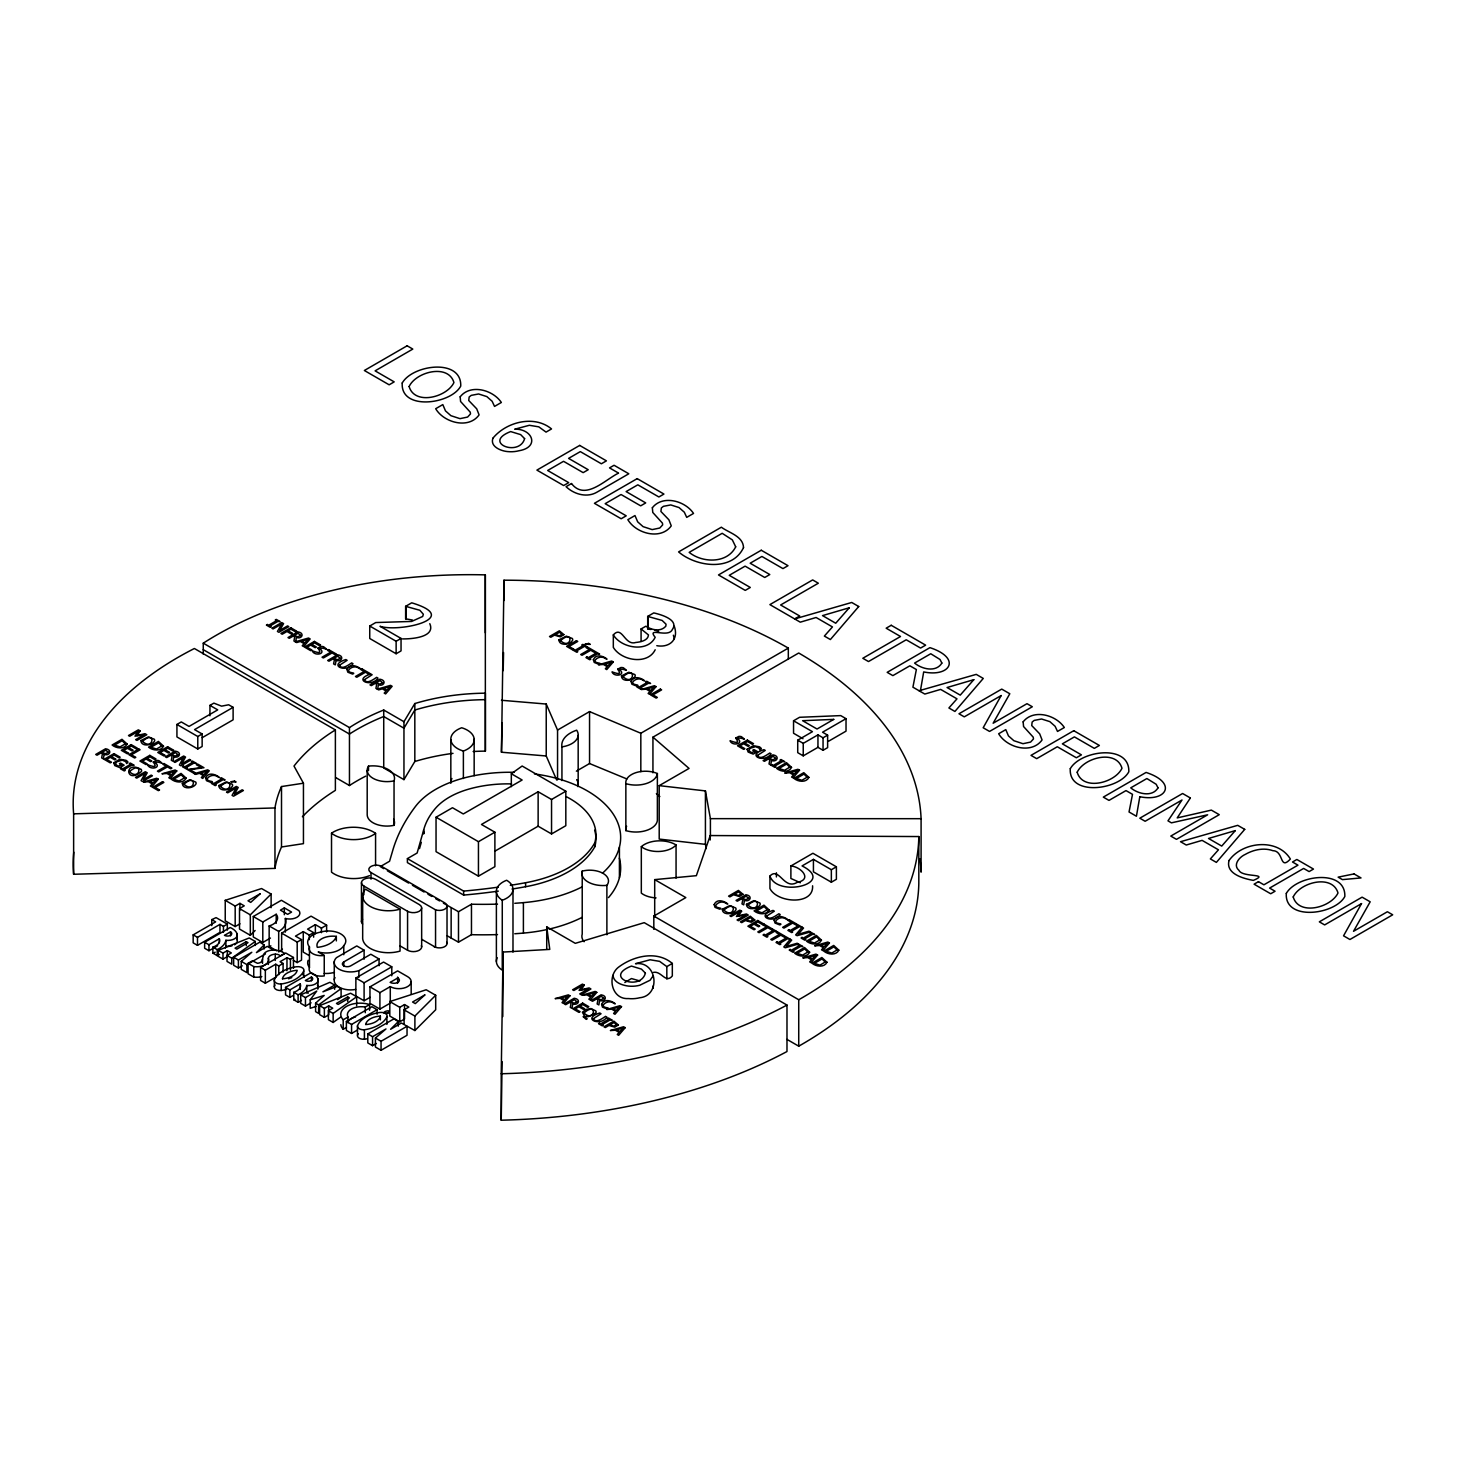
<?xml version="1.0" encoding="UTF-8"?>
<svg xmlns="http://www.w3.org/2000/svg" width="1466" height="1466" viewBox="0 0 1466 1466"><rect width="100%" height="100%" fill="white"/><g stroke="black" fill="none" stroke-linecap="round" stroke-linejoin="round"><path stroke-width="1.5" d="M501.225 1073.753L503.058 952.057L549.768 949.4L546.726 926.842L575.295 943.334L644.234 922.664L786.985 1005.071L786.985 1051.525A448.834 259.134 0 0 1 501.225 1120.207L501.225 1073.753A448.834 259.134 0 0 0 786.985 1005.071M501.225 1120.207L502.105 1061.604M502.783 1016.543L503.058 952.057M556.677 780.022L546.232 755.98L501.464 752.223L503.992 580.206A402.215 232.214 0 0 1 788.323 648.1L788.323 659.388M501.464 752.223L502.087 722.775M503.186 670.658L503.553 652.535M655.174 649.786C647.679 665.197 621.474 660.854 613.319 647.386L613.319 634.906C622.28 624.919 624.534 646.139 635.841 642.456C640.33 642.053 648.174 640.587 648.448 634.943L641.082 628.951L641.082 641.43M295.637 641.961L296.407 637.453C301.868 639.616 305.148 632.891 297.855 631.864L287.996 637.563L289.297 638.315L293.218 636.042L294.721 636.904L293.933 640.99L296.663 642.566L300.328 641.485L304.103 643.666L302.234 645.773L303.627 646.579L310.169 638.956L308.538 638.022L295.344 641.796M377.623 689.313L378.411 684.787C383.854 686.949 387.134 680.224 379.841 679.198L369.982 684.897L371.283 685.648L375.223 683.376L376.707 684.255L375.919 688.324L378.668 689.9L382.314 688.837L386.089 690.999L384.22 693.125L385.613 693.913L392.155 686.29L390.542 685.355L377.33 689.148M920.3 691.457L923.69 671.923C950.335 677.494 961.788 658.087 929.939 647.642L887.168 672.344L892.867 675.624L909.873 665.802L916.36 669.541L912.915 687.188L924.808 694.059L940.641 689.405L956.986 698.842L948.905 707.968L954.916 711.45L983.265 678.428L976.246 674.378L919.054 690.743M389.241 1011.925L386.969 1013.482L383.634 1012.749A6.011 3.463 0 0 0 379.547 1012.53A30.676 17.702 0 0 0 357.484 1025.779L357.484 1035.253A6.121 3.537 0 0 0 364.411 1039.247A31.684 18.288 0 0 0 367.068 1038.771M672.326 963.437L666.828 966.589L659.59 961.348L650.116 959.772L635.529 963.712C657.336 960.725 661.148 995.707 639.744 997.741A19.241 11.105 0 0 1 628.383 998.566C611.212 999.72 606.521 975.366 619.165 966.717C634.045 955.777 657.061 950.408 672.326 963.437L672.326 975.916C665.692 984.071 661.423 970.675 653.47 972.379M511.542 783.907A88.107 50.87 0 0 0 468.735 789.129A73.538 42.459 0 0 0 435.439 808.371A126.937 73.282 0 0 0 423.692 829.921L417.132 853.01L407.401 858.618L407.401 862.613L463.641 895.085A414.145 239.105 0 0 0 498.33 891.126M419.514 848.612L421.31 842.309M786.985 1039.394L798.732 1046.174A400.676 231.335 0 0 0 918.815 883.008L918.815 836.555L710.222 835.547L696.35 875.678L654.697 879.618L654.697 917.221M647.697 628.896L647.697 616.416L653.763 612.916C660.635 614.456 679.473 619.733 672.289 629.629C668.184 638.425 646.341 626.385 655.174 637.307C647.679 652.7 621.474 648.375 613.319 634.906M674.287 626.257C679.07 639.799 669.321 647.954 656.805 645.7M653.231 975.733L650.079 980.223L639.744 985.262A19.241 11.105 0 0 1 628.383 986.087C622.28 985.262 613.613 982.587 613.008 975.348M203.261 654.129L203.261 643.171L349.458 727.576A193.036 111.453 0 0 1 383.726 710.02L383.726 767.964L403.956 779.637L403.956 721.712L414.823 703.552A156.825 90.544 0 0 1 485.374 693.18L485.374 751.123A156.825 90.544 0 0 0 473.151 751.508M403.956 779.637L414.823 761.495L414.823 703.552M316.198 1006.427L310.206 1008.296L310.206 999.812L316.766 991.053L305.459 997.576L300.695 994.828L300.695 1003.33L305.459 1006.079L311.104 1002.817M225.233 900.344L235.183 906.098L239.929 903.349L244.254 905.841L239.508 908.59L239.508 929.059L250.32 935.308L250.32 914.839L271.118 894.04L261.589 888.543L225.233 900.344L225.233 920.831L235.183 926.567L239.929 923.818M250.32 935.308L255.121 930.507M376.396 1043.462L372.566 1045.679L367.801 1042.931L367.801 1033.933L394.061 1018.797L398.276 1021.637L390.597 1029.279L401.409 1023.03L414.896 1030.543L414.896 1016.066L435.695 995.267L426.185 989.77L389.809 1001.571L389.809 1016.066L399.76 1021.802L404.524 1019.053L404.524 1004.577L408.849 1007.069L404.085 1009.817L404.085 1024.294M414.896 1030.543L435.695 1009.744L435.695 995.267M242.238 965.801L238.408 968L233.644 965.269L233.644 957.261L259.885 942.125L264.118 944.965L256.44 952.607L267.252 946.376L272.878 949.62M334.651 989.293L334.651 985.06L322.923 991.822L337.217 986.361L341.102 988.615L318.617 1004.906L318.617 1013.391L315.593 1011.65L315.593 1003.165L324.188 995.432L310.206 999.812M265.456 953.908L246.893 964.628L246.893 972.618L241.267 969.374L241.267 961.366L251.804 952.277L238.408 960.01L233.644 957.261M375.424 1038.038L381.05 1041.281L407.035 1026.292L407.035 1035.271L381.05 1050.279L375.424 1047.036L375.424 1038.038L385.979 1028.949L372.566 1036.682L367.801 1033.933M337.638 999.61L341.102 997.1L341.102 988.615M511.322 786.692L511.322 773.755L522.134 766.022L565.821 791.237L565.821 825.706L551.546 833.952L538.132 826.201L495.142 851.031M231.756 958.178L255.286 941.465L249.22 937.965L218.232 950.371L218.232 956.363L222.979 959.112L227.303 956.602L227.303 950.609L231.335 952.937L227.01 955.429L227.01 961.421L231.756 964.17L231.756 958.178L227.01 955.429M333.149 1022.443L333.149 1013.446L356.678 996.733L350.612 993.233L319.625 1005.639L319.625 1014.619L324.371 1017.367L328.696 1014.875L328.696 1005.878L332.727 1008.205L328.402 1010.697L328.402 1019.695L333.149 1022.443L340.387 1017.294M624.828 982.495L631.443 978.555L639.946 980.974M202.271 737.636L233.112 719.824L233.112 707.345L194.557 729.61L202.143 733.971L202.143 746.469L197.782 748.979L176.928 736.94L176.928 724.461L181.289 721.932L189.041 726.421L217.719 709.874L209.95 705.384L209.95 715.793M209.95 705.384L213.871 703.13L221.586 706.154L228.659 704.78L233.112 707.345M405.624 606.338L411.708 602.819C463.476 618.34 398.899 632.597 380.024 626.275L401.043 638.425L401.043 650.904L396.132 653.744L369.744 638.498L369.744 626.019L375.736 622.555L411.634 621.437L422.666 616.471L423.362 614.291L419.862 610.277L405.624 606.338L405.624 618.817L412.422 620.026M176.928 724.461L197.782 736.5L202.143 733.971M369.744 626.019L396.132 641.265L401.043 638.425M194.208 773.498L195.381 772.82L189.902 769.65L203.957 767.708L197.434 763.951L196.261 764.629L201.318 767.543L187.318 769.503L195.784 774.396L199.431 773.315L203.206 775.496L201.337 777.603L202.729 778.409L209.272 770.786L207.641 769.852L194.447 773.627M641.082 628.951L645.865 626.202C651.527 629.995 660.781 632.103 665.802 626.22L666.059 624.223L662.137 620.448L647.697 616.416M227.34 930.122L227.34 924.13L223.437 926.365L219.973 924.368L219.973 932.376L197.489 945.35L193.164 942.858L193.164 934.868L215.649 921.876L211.764 919.622L211.764 925.632M193.164 934.868L197.489 937.36L219.973 924.368M557.556 779.765L557.556 730.068L589.552 711.596L640.825 733.257L788.323 648.1M217.609 945.753L208.96 950.738L204.635 948.245L204.635 942.253L230.162 927.52A18.068 10.427 0 0 1 237.107 933.805L237.107 939.798A9.529 5.498 0 0 1 234.523 944.8M270.459 938.057L262.799 942.473L253.288 936.994L253.288 916.507L281.399 900.271L298.917 910.643A10.189 5.882 0 0 1 296.902 917.313A10.189 5.882 0 0 1 285.357 918.467A24.336 14.055 0 0 1 278.687 931.423L278.687 951.91A24.336 14.055 0 0 0 282.443 949.143M230.529 931.863L224.481 935.345A4.288 2.474 0 0 0 230.529 935.345A4.288 2.474 0 0 0 230.529 931.863L230.529 935.858M204.635 942.253L208.96 944.745L219.332 938.753L219.332 942.748M565.821 791.237L551.546 799.483L538.132 791.75L481.471 824.46L494.885 832.193L494.885 866.663L478.447 876.155L436.043 851.673L436.043 817.222L452.481 807.729L463.293 813.96L522.134 780.004L511.322 773.755M284.331 907.894L280.446 910.148L287.666 914.326L291.569 912.072L284.331 907.894L284.331 914.729M253.288 916.507L262.799 922.004L276.213 914.253L276.213 923.36M218.232 950.371L222.979 953.12L227.303 950.609M246.288 941.648L235.055 948.154L236.777 949.143L248.029 942.656L246.288 941.648L246.288 945.643M281.637 951.324L281.637 933.127L311.049 916.14L326.625 925.138L326.625 931.955M576.376 771.153L589.552 763.548L626.88 778.959M248.084 963.309L252.409 960.816L257.485 963.29A5.479 3.17 0 0 0 262.176 960.597L263.422 955.337A9.877 5.699 0 0 1 272.511 950.096A13.249 7.66 0 0 1 284.587 953.505L280.263 955.997A5.003 2.877 0 0 0 275.26 954.164A7.44 4.288 0 0 0 268.351 958.159A12.095 6.982 0 0 1 253.746 966.589L248.084 963.309L248.084 973.79L253.746 977.071A12.095 6.982 0 0 0 261.791 976.594M313.632 937.177L313.632 932.633L309.308 935.125L303.26 931.625L295.472 936.114L301.52 939.614L301.52 960.102L297.195 962.594L293.31 960.34M326.625 925.138L321.421 928.125L315.373 924.643L307.585 929.132L313.632 932.633M281.637 933.127L297.195 942.107L301.52 939.614M652.938 772.802L652.938 737.16L798.713 653.011A420.87 242.989 0 0 1 921.088 818.688L921.088 872.142A420.87 242.989 0 0 0 919.933 858.966M283.085 972.141L283.085 963.474L278.76 965.984L275.736 964.225L275.736 977.217L265.346 983.21L260.582 980.461L260.582 967.468L285.687 952.992L293.457 957.481L293.457 968.311M436.043 817.222L478.447 841.686L494.885 832.193M260.582 967.468L265.346 970.217L275.736 964.225M293.457 957.481L290.433 959.24L286.969 957.738L280.061 961.733L283.085 963.474M293.328 995.396L289.865 997.393L285.54 994.901L285.54 987.406L311.067 972.673A18.068 10.427 0 0 1 318.012 978.976L318.012 986.453A9.529 5.498 0 0 1 318.214 987.351M311.452 977.016L305.386 980.516A4.288 2.474 0 0 0 311.452 980.516A4.288 2.474 0 0 0 311.452 977.016L311.452 980.754M285.54 987.406L289.865 989.917L300.255 983.906L300.255 989.532M343.795 966.424L343.795 961.934L364.118 950.188L364.118 959.185M706.191 848.612L705.421 844.343L659.205 839.083L659.205 785.648L689.057 768.422L652.938 737.16M443.41 903.166L458.491 911.705L471.466 904.21A276.836 159.831 0 0 0 497.505 904.119M364.118 950.188L356.769 945.937L336.447 957.683A16.401 9.474 0 0 0 338.994 969.154A16.401 9.474 0 0 0 358.877 970.639L379.053 958.984L379.053 965.727M802.983 738.717L793.546 733.257L793.546 720.777L799.575 717.295L840.733 715.61L846.029 718.67L846.029 731.149L828.418 741.32M370.037 997.356L364.099 1000.765L355.871 996.037L355.871 978.042L383.561 962.062L391.788 966.809L391.788 975.806M355.871 978.042L364.099 982.788L391.788 966.809M319.625 1005.639L324.371 1008.388L328.696 1005.878M347.68 996.917L336.447 1003.422L338.17 1004.412L349.421 997.925L347.68 996.917L347.68 1001.425M369.963 986.875L397.634 970.895L407.585 976.631A12.241 7.055 0 0 1 407.585 986.618A12.241 7.055 0 0 1 390.286 986.618L379.914 992.61L369.963 986.875L369.963 1003.349L379.914 1009.103L390.286 1003.111L390.286 986.618M846.029 718.67L822.554 732.212L827.63 735.144L827.63 747.642L823.049 750.28L817.955 747.348L803.24 755.851L797.724 752.663L797.724 740.183L812.439 731.681L793.546 720.777M447.277 935.858L458.491 942.18L471.466 934.685A276.836 159.831 0 0 0 497.505 934.593M797.724 740.183L803.24 743.354L817.955 734.869L823.049 737.801L827.63 735.144M346.379 1027.446L343.209 1029.279L343.209 1019.786L347.973 1017.038A13.872 8.008 0 0 1 351.437 1009.048A13.872 8.008 0 0 1 365.272 1007.05L369.597 1004.558L369.597 1010.257M357.466 1030.03L351.565 1033.438L346.379 1030.433L346.379 1021.454L371.906 1006.721L377.092 1009.707L377.092 1014.215M346.379 1021.454L351.565 1024.441L377.092 1009.707M389.809 1001.571L399.76 1007.325L404.524 1004.577M653.818 929.334L653.818 916.067L685.831 897.595L654.697 879.618M812.585 885.794C813.905 905.567 777.237 903.074 769.943 888.543L769.943 876.045C779.106 866.314 783.943 890.357 797.138 882.404C812.989 879.417 800.803 866.644 790.889 865.985L790.889 878.464L800.363 882.752M790.889 865.985L812.915 853.267L836.39 866.809L836.39 879.307L831.35 882.202L813.428 871.849L813.428 859.369L802.049 865.93C836.958 883.412 777.475 898.2 769.943 876.045M813.428 859.369L831.35 869.723L836.39 866.809M211.764 919.622L216.088 917.624L227.34 924.13M300.695 994.828L329.905 982.312L334.651 985.06M274.967 868.385L274.967 807.949A230.015 132.801 0 0 1 281.509 786.546L303.444 783.21L303.444 843.646L281.509 846.981A230.015 132.801 0 0 0 274.967 868.385L73.63 874.267L73.63 813.832A357.961 206.669 0 0 1 194.373 648.503L335.384 729.921L335.384 790.357A230.015 132.801 0 0 0 302.399 816.745M402.435 638.901C411.213 639.066 435.878 637.417 429.795 623.673M73.63 813.832L274.967 807.949M659.205 785.648L705.421 790.907L710.405 818.651L921.088 818.688M385.778 1013.464L388.875 1012.713L388.435 1010.807A5.443 3.134 0 0 0 383.634 1012.749M501.464 700.272L546.232 704.047L557.556 730.068M651.051 629.464L648.045 629.097L648.045 616.6M654.642 630.16L658.674 631.351M433.973 946.596L435.549 947.293A7.642 4.416 0 0 0 444.033 946.981A7.642 4.416 0 0 0 446.764 942.326M383.726 710.02L403.956 721.712M203.261 649.658L349.458 734.063A193.036 111.453 0 0 1 383.726 716.526L403.956 728.199L414.823 710.039A156.825 90.544 0 0 1 485.374 699.667M653.818 916.067L798.732 999.739L798.732 1046.174M335.641 777.53L349.458 785.519A193.036 111.453 0 0 1 365.694 776.155M407.401 858.618L463.641 891.09A414.145 239.105 0 0 0 498.33 887.132M387.336 870.786L408.593 883.063M412.459 885.299L424.077 892.006M427.944 894.223L431.81 896.459M435.677 898.695L439.543 900.93M371.008 872.563L435.549 909.836A7.642 4.416 0 0 0 445.444 908.7A7.642 4.416 0 0 0 444.784 902.891L381.636 866.424A7.513 4.343 0 0 0 371.008 866.424A7.513 4.343 0 0 0 371.008 872.563L371.008 879.179M363.88 886.05L407.566 911.284A8.265 4.764 0 0 0 419.239 911.284A8.265 4.764 0 0 0 419.239 904.54L375.553 879.307A8.265 4.764 0 0 0 363.88 879.307A8.265 4.764 0 0 0 363.88 886.05L363.88 894.718M400.035 909.158L365.419 889.166A25.747 14.862 0 0 0 370.183 906.409A25.747 14.862 0 0 0 400.035 909.158L400.035 951.104A25.747 14.862 0 0 1 362.67 937.086L362.67 895.14M421.86 939.394L435.549 947.293L435.549 909.836M399.961 945.845L407.566 950.243A8.265 4.764 0 0 0 417.535 950.994A8.265 4.764 0 0 0 421.383 945.625M379.053 958.984L370.825 954.238L350.649 965.892A4.856 2.804 0 0 1 343.795 965.892A4.856 2.804 0 0 1 343.795 961.934M324.243 955.466L318.195 951.965A18.527 10.702 0 0 0 343.777 945.625A17.262 9.969 0 0 0 340.753 933.897A17.262 9.969 0 0 0 320.431 932.138A18.527 10.702 0 0 0 309.454 946.908L309.454 967.395A12.149 7.018 0 0 0 324.243 975.935L324.243 955.466A12.149 7.018 0 0 1 309.454 946.908M239.508 908.59L250.32 914.839M276.213 914.253A15.521 8.961 0 0 1 269.158 925.944L278.687 931.423M404.085 1009.817L414.896 1016.066M309.308 955.594L303.26 952.112L303.26 931.625M269.158 925.944L269.158 946.413L276.781 950.811M315.593 1003.165L318.617 1004.906M328.402 1010.697L333.149 1013.446M241.267 961.366L246.893 964.628M300.255 983.906A13.194 7.623 0 0 1 293.786 992.299L298.111 994.809L298.111 1002.304A23.859 13.78 0 0 0 301.446 1000.38M219.332 938.753A13.194 7.623 0 0 1 212.882 947.146L217.206 949.638L217.206 955.63A23.859 13.78 0 0 0 219.497 954.403M212.882 947.146L212.882 953.138L217.206 955.63M293.786 992.299L293.786 999.794L298.111 1002.304M383.707 868.642L380.335 866.589L389.553 861.257L392.338 851.856A323.51 186.768 0 0 1 415.464 806.465A97.159 56.093 0 0 1 465.455 777.603A109.877 63.441 0 0 1 514.2 772.325M656.383 793.582L659.828 796.569M141.212 769.503C123.859 759.296 125.361 785.19 141.359 771.574A5.351 3.097 0 0 0 141.212 769.503M303.444 783.21L294.006 766.058A230.015 132.801 0 0 1 335.384 729.921M673.37 635.218L674.287 638.736M653.195 985.867L653.231 988.212M203.261 643.171A358.492 206.981 0 0 1 485.319 574.874L485.374 751.123M831.35 869.723L831.35 882.202M823.049 737.801L823.049 750.28M817.955 734.869L817.955 747.348M803.24 743.354L803.24 755.851M776.394 872.783L776.394 876.943M710.405 818.651L710.405 836.463M710.222 835.547L710.222 839.981M705.421 790.907L705.421 844.343M656.035 897.888A20.414 11.783 0 0 1 641.32 893.124L641.32 846.67A21.99 12.699 0 0 1 676.064 844.966L676.064 878.134M666.828 966.589L666.828 979.086M657.373 773.517L657.373 820.465A21.532 12.424 0 0 1 625.854 830.599L625.854 783.65A19.736 11.398 0 0 1 635.896 772.655A19.736 11.398 0 0 1 657.373 773.517A21.532 12.424 0 0 1 625.854 783.65M640.825 733.257L640.825 771.647M534.449 773.92A109.877 63.441 0 0 1 590.56 792.831A114.513 66.117 0 0 1 619.422 847.183L619.422 877.658A113.927 65.768 0 0 1 608.5 897.595M584.091 941.722A21.147 12.204 0 0 1 582.222 934.044L582.222 871.116A18.673 10.775 0 0 1 603.021 873.351A18.673 10.775 0 0 1 606.887 885.354L606.887 934.795M566.316 796.698A88.107 50.87 0 0 1 594.793 842.785L594.793 846.78A106.157 61.297 0 0 1 525.598 886.728A414.145 239.105 0 0 1 512.019 889.056M589.552 711.596L589.552 763.548M578.172 735.382L578.172 784.823M561.936 746.872A29.998 17.317 0 0 1 576.669 730.196A21.569 12.461 0 0 1 561.936 746.872L561.936 780.59M551.546 799.483L551.546 833.952M546.726 926.842L546.726 948.814M546.232 704.047L546.232 755.98M538.132 791.75L538.132 826.201M594.793 842.785A106.157 61.297 0 0 1 525.598 882.734L525.598 886.728M581.984 886.948A113.927 65.768 0 0 1 523.399 902.635L523.399 933.091A276.836 159.831 0 0 1 514.786 933.75M512.99 888.927L512.99 952.094M503.992 580.206L503.992 600.529M502.27 900.234A23.09 13.322 0 0 1 506.631 880.26A22.228 12.828 0 0 1 502.27 900.234L502.27 970.162A23.09 13.322 0 0 1 497.194 957.738M496.388 891.566L496.388 961.494M485.319 574.874L485.319 632.799M478.447 841.686L478.447 876.155M474.159 739.121L474.159 775.716M471.466 904.21L471.466 934.685M463.641 891.09L463.641 895.085M451.913 778.501A23.254 13.414 0 0 0 450.832 783.137L450.832 739.689A23.254 13.414 0 0 1 461.698 727.759A23.346 13.469 0 0 1 463.384 751.05L463.384 778.483M458.491 911.705L458.491 942.18M451.143 907.637L451.143 938.093M447.02 906.006L447.02 943.463M423.692 829.921L423.692 833.916A126.937 73.282 0 0 1 424.224 832.065M421.658 907.912L421.658 946.871M411.176 981.634L411.176 993.985M407.566 911.284L407.566 950.243M405.935 606.521L405.935 619M399.76 1007.325L399.76 1021.802M398.276 1021.637L398.276 1026.145M397.634 977.071L397.634 983.246M396.132 641.265L396.132 653.744M368.516 770.566L368.516 766.132A21.532 12.424 0 0 1 394.042 780.865L394.042 825.321A19.736 11.398 0 0 1 367.196 814.876L367.196 770.42M384.55 1013.043A6.011 3.463 0 0 1 386.896 1016.781L386.896 1024.368M381.05 1041.281L381.05 1050.279M380.354 1016.085A16.383 9.456 0 0 0 365.639 1024.569A16.566 9.566 0 0 0 380.354 1016.085L380.354 1019.878M379.914 992.61L379.914 1009.103M369.469 875.678A27.524 15.888 0 0 1 331.518 872.16L331.518 833.201A28.514 16.456 0 0 1 375.571 833.329L375.571 865.801M372.566 1036.682L372.566 1045.679M365.272 1007.05L365.272 1012.749M386.896 1016.781A31.684 18.288 0 0 1 364.411 1029.773L364.411 1039.247M364.099 982.788L364.099 1000.765M361.461 882.679L361.461 921.638M358.877 970.639L358.877 977.382M356.678 996.733L356.678 1005.713M351.565 1024.441L351.565 1033.438M349.458 727.576L349.458 785.519M347.973 1017.038L347.973 1022.737M343.777 945.625L343.777 954.732M336.337 936.371A15.943 9.199 0 0 0 317.316 947.348A23.291 13.451 0 0 0 336.337 936.371L336.337 940.915M334.266 961.604L334.266 979.581M324.371 1008.388L324.371 1017.367M321.421 928.125L321.421 932.688M315.373 924.643L315.373 933.732M309.308 935.125L309.308 939.669M318.012 978.976A9.529 5.498 0 0 1 306.779 985.464L306.779 992.958A9.529 5.498 0 0 0 308.336 993.068M305.459 997.576L305.459 1006.079M286.456 989.385A31.684 18.288 0 0 1 281.252 990.485A6.121 3.537 0 0 1 274.325 986.49L274.325 980.003A30.676 17.702 0 0 1 296.389 966.754A6.011 3.463 0 0 1 303.737 971.005L303.737 977.492M297.195 942.107L297.195 962.594M290.433 959.24L290.433 970.052M289.865 989.917L289.865 997.393M286.969 957.738L286.969 970.712M285.357 918.467L285.357 932.119M281.509 786.546L281.509 846.981M303.737 971.005A31.684 18.288 0 0 1 281.252 983.998L281.252 990.485M278.76 965.984L278.76 974.633M275.26 954.164L275.26 960.45M271.118 894.04L271.118 907.692M268.351 958.159L268.351 964.445M265.346 970.217L265.346 983.21M264.118 944.965L264.118 948.978M262.799 922.004L262.799 942.473M262.506 959.185L262.506 963.382M255.286 941.465L255.286 945.46M253.746 966.589L253.746 977.071M239.929 903.349L239.929 910.166M238.408 960.01L238.408 968M235.183 906.098L235.183 926.567M237.107 933.805A9.529 5.498 0 0 1 225.874 940.311L225.874 946.303A23.859 13.78 0 0 1 225.361 948.081M223.437 926.365L223.437 932.376M222.979 953.12L222.979 959.112M208.96 944.745L208.96 950.738M197.782 736.5L197.782 748.979M197.489 937.36L197.489 945.35M73.63 874.267A357.961 206.669 0 0 1 73.776 852.186M414.823 761.495A156.825 90.544 0 0 1 453.012 753.359M918.815 836.555A400.676 231.335 0 0 1 798.732 999.739M375.571 833.329A27.524 15.888 0 0 1 331.518 833.201M362.56 924.02A8.265 4.764 0 0 1 362.56 919.255M525.598 882.734A414.145 239.105 0 0 1 510.315 885.336M594.646 830.141A88.107 50.87 0 0 1 594.793 846.78M393.621 819.201A21.532 12.424 0 0 1 394.042 825.321M394.042 780.865A19.736 11.398 0 0 1 372.987 778.281A19.736 11.398 0 0 1 368.516 766.132M576.669 779.655A21.569 12.461 0 0 1 577.824 786.582M463.384 751.05A23.254 13.414 0 0 1 450.832 739.689M625.854 830.599A19.736 11.398 0 0 1 626.623 826.274M676.064 844.966A20.414 11.783 0 0 1 641.32 846.67M606.887 885.354A21.147 12.204 0 0 1 582.222 871.116M581.984 917.423A113.927 65.768 0 0 1 549.09 929.096M546.818 929.591A113.927 65.768 0 0 1 523.399 933.091M619.385 858.141A114.513 66.117 0 0 1 619.422 877.658M523.399 902.635A276.836 159.831 0 0 1 514.786 903.294M619.422 847.183A113.927 65.768 0 0 1 602.489 873.205M270.862 945.827A15.521 8.961 0 0 1 269.158 946.413M355.597 989.458A16.401 9.474 0 0 1 338.994 987.131A16.401 9.474 0 0 1 334.981 977.547M334.431 972.361A18.527 10.702 0 0 1 324.224 973.424M309.454 967.395A18.527 10.702 0 0 1 308.153 960.303M215.209 952.204A13.194 7.623 0 0 1 212.882 953.138M231.976 945.845A9.529 5.498 0 0 1 225.874 946.303M236.851 939.193A18.068 10.427 0 0 1 237.107 939.798M225.874 940.311A23.859 13.78 0 0 1 217.206 949.638M318.14 988.267A9.529 5.498 0 0 1 317.81 989.147M317.444 985.225A18.068 10.427 0 0 1 318.012 986.453M294.996 999.354A13.194 7.623 0 0 1 293.786 999.794M306.779 985.464A23.859 13.78 0 0 1 298.111 994.809M274.325 986.49A30.676 17.702 0 0 1 275.058 984.932M302.857 974.615A6.011 3.463 0 0 1 303.92 976.906M288.6 978.812A16.383 9.456 0 0 1 291.789 977.657M281.252 983.998A6.121 3.537 0 0 1 274.325 980.003M357.484 1035.253A30.676 17.702 0 0 1 358.217 1033.713M364.411 1029.773A6.121 3.537 0 0 1 357.484 1025.779M348.596 1020.904A13.872 8.008 0 0 1 355.523 1016.909M343.209 1029.279A19.406 11.197 0 0 1 340.827 1024.697M343.209 1019.786A19.406 11.197 0 0 1 346.452 1006.427A19.406 11.197 0 0 1 369.597 1004.558M129.448 771.684C140.571 782.074 143.283 759.241 129.448 771.684M142.514 741.375C153.637 751.765 156.349 728.932 142.514 741.375M183.946 784.218C195.07 794.609 197.782 771.776 183.946 784.218M220.45 786.381C231.573 796.771 234.285 773.938 220.45 786.381M409.124 386.529C414.603 405.606 446.873 397.378 453.929 382.553C448.413 363.513 416.106 371.668 409.124 386.529M560.543 640.642C571.667 651.014 574.379 628.181 560.543 640.642M623.068 676.724C634.192 687.114 636.885 664.281 623.068 676.724M723.892 910.111C735.016 920.483 737.728 897.65 723.892 910.111M748.045 905.127C759.168 915.499 761.862 892.684 748.045 905.127M1077.18 772.234C1082.678 791.31 1114.93 783.064 1121.985 768.257C1116.469 749.218 1084.162 757.372 1077.18 772.234M1293.214 896.954C1298.693 916.03 1330.945 907.784 1338 892.977C1332.484 873.938 1300.195 882.092 1293.214 896.954M583.963 1013.024C595.086 1023.415 597.798 1000.563 583.963 1013.024M524.608 438.627C519.385 457.429 481.764 442.714 510.663 431.572L520.65 434.614L524.608 438.627M645.406 973.131C640.184 991.914 602.563 977.199 631.443 966.076L641.448 969.118L645.406 973.131M339.434 665.271C341.651 670.475 349.128 664.483 351.675 662.925L352.976 663.677C346.819 673.389 327.083 665.454 345.848 659.553L347.149 660.323L339.434 665.271M364.411 679.693C366.647 684.897 374.123 678.905 376.652 677.347L377.971 678.098C371.796 687.811 352.06 679.876 370.825 673.975L372.144 674.745L364.411 679.693M593.345 1018.705C595.562 1023.909 603.039 1017.917 605.586 1016.359L606.887 1017.111C600.73 1026.823 580.994 1018.888 599.759 1012.988L601.06 1013.757L593.345 1018.705M757.519 755.375C759.755 760.579 767.231 754.587 769.76 753.029L771.079 753.781C764.904 763.493 745.168 755.558 763.933 749.657L765.252 750.409L757.519 755.375M766.626 916.122C768.844 921.326 776.32 915.334 778.867 913.776L780.169 914.527C774.011 924.24 754.275 916.305 773.04 910.404L774.341 911.174L766.626 916.122M583.321 1016.781L586.18 1019.346C589.607 1018.43 582.973 1017.935 585.85 1016.268A5.186 3.005 0 0 0 588.599 1016.561L595.892 1012.914A5.351 3.097 0 0 0 595.727 1010.844L590.963 1008.553L586.015 1009.414L582.387 1012.2L584.293 1015.7L583.321 1016.781M104.141 754.367L103.353 758.875L101.649 757.885L102.437 753.817L100.952 752.956L97.013 755.228L95.711 754.459L105.57 748.76C112.864 749.786 109.584 756.529 104.141 754.367M173.794 756.749L173.025 761.257L171.32 760.268L172.108 756.199L170.606 755.338L166.684 757.592L165.365 756.841L175.242 751.142C182.535 752.168 179.255 758.893 173.794 756.749M336.081 660.36L335.311 664.868L333.607 663.896L334.395 659.81L332.892 658.949L328.97 661.221L327.669 660.47L337.528 654.771C344.822 655.797 341.541 662.522 336.081 660.36M572.785 1003.862L571.997 1008.37L570.292 1007.38L571.08 1003.312L569.596 1002.451L565.656 1004.705L564.355 1003.953L574.214 998.254C581.507 999.281 578.227 1006.006 572.785 1003.862M599.631 1000.435L598.843 1004.943L597.138 1003.953L597.926 999.885L596.442 999.024L592.521 1001.278L591.201 1000.527L601.078 994.828C608.353 995.854 605.091 1002.597 599.631 1000.435M744.471 900.362L743.683 904.87L741.979 903.881L742.786 899.812L741.283 898.951L737.361 901.205L736.042 900.454L745.919 894.755C753.212 895.781 749.932 902.506 744.471 900.362M771.501 760.469L770.731 764.977L769.027 763.988L769.815 759.919L768.312 759.058L764.391 761.33L763.09 760.561L772.949 754.862C780.242 755.906 776.962 762.632 771.501 760.469M1139.815 796.716L1136.425 816.25L1129.04 811.981L1132.503 794.334L1125.998 790.595L1108.992 800.399L1103.312 797.119L1146.082 772.435C1177.931 782.881 1166.478 802.269 1139.815 796.716M153.289 762.082C158.896 769.467 150.192 765.399 147.626 764.831C149.789 770.493 162.213 767.964 155.176 762.522C158.713 760.506 166.244 766.37 158.969 760.689A4.453 2.565 0 0 0 156.459 760.433L153.289 762.082M317.92 648.137C323.583 655.559 314.732 651.417 312.276 650.886C314.439 656.548 326.863 654.019 319.808 648.577C323.345 646.561 330.876 652.425 323.601 646.744A4.453 2.565 0 0 0 321.091 646.488L317.92 648.137M460.177 396.81L460.581 401.501L470.256 412.166L470.494 413.925L467.599 417.059L459.994 418.653L450.905 415.684L445.481 410.883L442.805 404.598L435.677 408.721C443.905 422.684 468.662 429.483 479.089 414.896L476.707 408.812L468.735 400.511L469.175 396.993L471.264 395.362L478.576 393.969L486.84 396.59L492.136 401.263L494.537 406.412L501.354 402.472C493.034 389.828 470.458 383.634 460.177 396.81M652.352 507.749L652.773 512.459L662.43 523.124L662.669 524.883L659.773 528.017L652.168 529.611L643.079 526.642L637.673 521.841L634.98 515.556L627.851 519.679C636.079 533.642 660.836 540.423 671.263 525.854L668.881 519.77L660.909 511.469L661.368 507.932L663.457 506.32L670.768 504.927L679.015 507.548L684.329 512.22L686.711 517.37L693.528 513.43C685.227 500.786 662.632 494.592 652.352 507.749M617.681 669.192C623.325 676.596 614.492 672.454 612.018 671.941C614.181 677.604 626.605 675.075 619.568 669.632C623.105 667.616 630.637 673.462 623.362 667.781A4.453 2.565 0 0 0 620.833 667.543L617.681 669.192M735.694 738.058C741.338 745.479 732.505 741.32 730.031 740.806C732.194 746.469 744.618 743.94 737.581 738.498C741.118 736.482 748.65 742.327 741.375 736.665A4.453 2.565 0 0 0 738.846 736.408L735.694 738.058M1023.14 721.84L1023.561 726.531L1033.237 737.196L1033.475 738.956L1030.58 742.089L1022.975 743.702L1013.886 740.715L1008.461 735.914L1005.786 729.628L998.658 733.751C1006.885 747.715 1031.643 754.514 1042.069 739.945L1039.687 733.843L1031.716 725.56L1032.156 722.023L1034.245 720.392L1041.556 719L1049.821 721.62L1055.117 726.293L1057.517 731.442L1064.334 727.521C1056.015 714.858 1033.438 708.683 1023.14 721.84M113.743 762.76L114.769 765.6L119.827 767.616L124.134 765.142L120.542 763.071L119.387 763.731L121.678 765.05L117.958 766.132L115.466 764.098L116.657 761.88L122.209 760.176L125.636 761.587L126.736 763.584L127.963 762.118A8.943 5.168 0 0 0 125.948 760.304L119.882 759.223L113.743 762.76M747.11 749.236L748.136 752.058L753.194 754.092L757.501 751.6L753.909 749.547L752.754 750.207L755.045 751.527L751.325 752.589L748.833 750.555L750.024 748.356L755.576 746.634L759.003 748.063L760.103 750.061L761.33 748.576A8.943 5.168 0 0 0 759.315 746.78L753.249 745.699L747.11 749.236M205.643 777.97L206.486 780.682L211.251 782.551C215.759 780.718 205.57 782.093 207.494 778.263C209.455 775.679 213.486 774.524 216.455 776.009C225.581 781.763 210.078 767.799 205.643 777.97M346.984 669.486L347.827 672.216L352.591 674.085C357.081 672.234 346.892 673.609 348.835 669.797C350.795 667.195 354.809 666.04 357.777 667.543C366.921 673.279 351.419 659.334 346.984 669.486M492.961 438.151C489.699 446.599 500.987 451.015 507.584 451.583A19.241 11.105 0 0 0 518.964 450.758C540.001 447.24 532.525 428.567 514.731 429.208L529.336 425.287L538.792 426.844L546.048 432.103L551.528 428.933C534.284 414.658 506.228 421.896 492.961 438.151M593.382 659.737L594.225 662.449L598.989 664.318C603.442 662.449 593.327 663.86 595.233 660.03C597.193 657.428 601.207 656.273 604.175 657.776C613.319 663.53 597.798 649.566 593.382 659.737M631.076 681.507L631.919 684.219L636.684 686.088C641.192 684.237 631.003 685.612 632.927 681.8C634.906 679.198 638.919 678.043 641.888 679.546C651.014 685.3 635.511 671.336 631.076 681.507M601.61 1004.43L602.453 1007.142L607.217 1009.011C611.67 1007.142 601.573 1008.553 603.461 1004.723C605.421 1002.121 609.453 1000.966 612.422 1002.469C621.547 1008.205 606.044 994.26 601.61 1004.43M714.162 904.614L715.005 907.344L719.769 909.213C724.259 907.362 714.07 908.737 716.013 904.925C717.974 902.323 721.987 901.169 724.955 902.671C734.1 908.407 718.597 894.462 714.162 904.614M774.176 920.355L775.019 923.067L779.784 924.936C784.273 923.085 774.085 924.46 776.027 920.648C777.988 918.046 782.001 916.891 784.97 918.394C794.114 924.13 778.611 910.184 774.176 920.355M1229.039 860.524C1225.374 873.809 1243.443 878.61 1253.357 880.388C1270.674 873.04 1242.398 877.877 1238.953 870.346C1232.43 864.922 1239.576 856.877 1245.239 854.421C1253.503 849.694 1263.747 847.421 1272.928 850.701C1284.051 850.848 1279.378 870.914 1290.373 859.021C1277.491 837.727 1242.288 841.576 1229.039 860.524M563.86 634.613L560.36 636.849L554.478 635.144L550.795 637.27L549.493 636.519L559.352 630.82L563.86 634.613M618.34 1024.936L614.84 1027.153L608.958 1025.449L605.275 1027.574L603.974 1026.823L613.833 1021.124L618.34 1024.936M742.932 894.242L739.432 896.477L733.55 894.773L729.866 896.899L728.565 896.129L738.424 890.43L742.932 894.242M754.77 919.988L751.27 922.224L745.388 920.52L741.704 922.645L740.385 921.894L750.262 916.195L754.77 919.988M140.938 740.568C140.938 746.872 151.896 745.754 154.443 741.265A5.351 3.097 0 0 0 154.278 739.212L148.304 736.903L140.938 740.568M182.352 783.412C182.37 789.716 193.329 788.598 195.858 784.108A5.351 3.097 0 0 0 195.711 782.056L189.737 779.729L182.352 783.412M218.855 785.556C218.874 791.86 229.832 790.742 232.361 786.271A5.351 3.097 0 0 0 232.214 784.2L226.24 781.891L218.855 785.556M402.234 382.993C400.255 411.03 450.997 404.359 460.745 386.071C461.753 357.979 412.624 364.649 402.234 382.993M558.949 639.817C558.967 646.121 569.926 645.003 572.455 640.532A5.351 3.097 0 0 0 572.308 638.461L566.334 636.152L558.949 639.817M621.474 675.918C621.474 682.221 632.432 681.104 634.98 676.614A5.351 3.097 0 0 0 634.833 674.562L628.841 672.234L621.474 675.918M722.317 909.286C722.317 915.59 733.275 914.472 735.822 910.001A5.351 3.097 0 0 0 735.657 907.93L729.683 905.621L722.317 909.286M746.451 904.302C746.451 910.606 757.409 909.488 759.956 905.017A5.351 3.097 0 0 0 759.809 902.946L753.836 900.637L746.451 904.302M1070.29 768.679C1068.329 796.734 1119.053 790.046 1128.82 771.776C1129.81 743.683 1080.68 750.354 1070.29 768.679M1286.305 893.399C1284.344 921.454 1335.086 914.766 1344.835 896.496C1345.825 868.403 1296.714 875.074 1286.305 893.399M127.084 743.995C124.463 749.584 116.162 748.466 112.094 745.003L121.971 739.304L127.084 743.995M163.532 746.121C160.912 751.71 152.611 750.592 148.542 747.129L158.42 741.43L163.532 746.121M186.145 778.116C183.543 783.687 175.224 782.569 171.174 779.106L181.033 773.407L186.145 778.116M743.519 547.588C732.175 571.795 696.203 566.957 678.593 551.912L721.364 527.21C728.95 532.891 743.115 536.08 743.519 547.588M791.548 767.359C788.946 772.949 780.645 771.831 776.577 768.349L786.454 762.65L791.548 767.359M808.902 777.383C806.282 782.954 797.98 781.836 793.931 778.373L803.789 772.674L808.902 777.383M769.064 909.873C766.443 915.444 758.142 914.326 754.074 910.862L763.951 905.163L769.064 909.873M809.635 952.204C807.015 957.793 798.713 956.675 794.645 953.212L804.522 947.512L809.635 952.204M821.473 940.127C818.871 945.717 810.551 944.599 806.502 941.135L816.36 935.436L821.473 940.127M826.971 962.227C824.35 967.817 816.049 966.699 811.999 963.217L821.858 957.518L826.971 962.227M838.827 950.151C836.206 955.74 827.905 954.623 823.837 951.141L833.714 945.442L838.827 950.151M125.27 743.83L120.065 746.909L114.531 745.113L122.154 740.715L125.27 743.83M161.718 745.956L156.514 749.034L150.98 747.239L158.603 742.841L161.718 745.956M184.349 777.933L179.127 781.03L173.611 779.216L181.216 774.818L184.349 777.933M735.694 546.818C727.356 563.677 702.599 563.182 689.167 552.37L722.17 533.312L732.34 539.891L735.694 546.818M789.753 767.176L784.548 770.273L779.014 768.459L786.637 764.061L789.753 767.176M807.106 777.2L801.884 780.297L796.368 778.483L803.973 774.085L807.106 777.2M767.249 909.69L762.045 912.787L756.511 910.972L764.134 906.574L767.249 909.69M807.821 952.039L802.617 955.117L797.083 953.321L804.706 948.923L807.821 952.039M819.677 939.963L814.473 943.041L808.939 941.245L816.562 936.847L819.677 939.963M825.175 962.044L819.952 965.141L814.436 963.327L822.041 958.929L825.175 962.044M837.031 949.968L831.808 953.065L826.293 951.251L833.897 946.853L837.031 949.968M562.046 634.411L559.187 635.896L555.596 634.503L559.536 632.212L562.046 634.411M616.526 1024.734L613.668 1026.2L610.076 1024.807L614.016 1022.535L616.526 1024.734M741.118 894.04L738.259 895.506L734.668 894.113L738.607 891.841L741.118 894.04M752.956 919.787L750.097 921.271L746.506 919.878L750.445 917.588L752.956 919.787M108.337 752.315L105.479 753.726L102.034 752.315L105.772 750.171L108.337 752.315M177.991 754.697L175.15 756.108L171.705 754.697L175.425 752.553L177.991 754.697M300.603 635.419L297.763 636.812L294.318 635.419L298.038 633.257L300.603 635.419M340.277 658.326L337.437 659.718L333.991 658.326L337.711 656.163L340.277 658.326M382.608 682.753L379.749 684.146L376.304 682.753L380.042 680.609L382.608 682.753M576.981 1001.809L574.122 1003.22L570.677 1001.809L574.415 999.665L576.981 1001.809M603.827 998.383L600.987 999.794L597.523 998.383L601.262 996.239L603.827 998.383M775.716 758.435L772.857 759.828L769.412 758.435L773.132 756.273L775.716 758.435M748.668 898.31L745.827 899.721L742.364 898.31L746.102 896.166L748.668 898.31M941.868 663.072C936.059 672.692 921.839 669.137 914.601 663.072L930.745 653.744L940.036 659.498L941.868 663.072M1158.012 787.865C1152.203 797.486 1137.983 793.931 1130.744 787.847L1146.888 778.538L1156.179 784.273L1158.012 787.865M145.226 773.223L141.066 780.645L142.55 781.506L152.409 775.807L151.181 775.093L143.375 779.6L147.223 772.802L145.354 771.721L135.477 777.42L136.704 778.134L145.226 773.223M183.543 757.501L179.383 764.922L180.868 765.783L190.727 760.084L189.499 759.37L181.692 763.878L185.541 757.079L183.671 755.998L173.794 761.697L175.022 762.412L183.543 757.501M281.582 624.021L277.44 631.461L278.906 632.304L288.784 626.605L287.556 625.909L279.731 630.417L283.579 623.618L281.71 622.537L271.851 628.236L273.079 628.951L281.582 624.021M236.228 787.92L232.068 795.342L233.534 796.203L243.411 790.504L242.183 789.789L234.377 794.297L238.207 787.499L236.356 786.417L226.479 792.116L227.706 792.831L236.228 787.92M1001.15 695.562L983.173 727.759L989.55 731.442L1032.321 706.759L1027.006 703.68L993.142 723.233L1009.799 693.748L1001.736 689.093L958.966 713.777L964.28 716.856L1001.15 695.562M1361.529 903.606L1343.552 935.821L1349.929 939.504L1392.7 914.802L1387.386 911.742L1353.521 931.295L1370.179 901.81L1362.097 897.155L1319.327 921.839L1324.641 924.918L1361.529 903.606M140.15 730.874L137.108 735.474L144.987 733.678L146.82 734.723L136.943 740.422L135.623 739.67L144.126 734.759L134.982 736.152L138.207 731.332L129.704 736.244L128.477 735.547L138.354 729.848L140.15 730.874M584.256 985.115L581.232 989.715L589.112 987.919L590.926 988.982L581.049 994.681L579.748 993.911L588.251 989L579.088 990.393L582.332 985.592L573.829 990.503L572.601 989.788L582.46 984.089L584.256 985.115M741.594 911.174L738.552 915.774L746.432 913.978L748.265 915.041L738.388 920.74L737.068 919.97L745.589 915.059L736.427 916.452L739.67 911.65L731.149 916.562L729.921 915.847L739.799 910.148L741.594 911.174M1190.355 797.98L1177.216 817.9L1211.356 810.112L1219.254 814.675L1176.483 839.358L1170.784 836.078L1207.636 814.803L1171.426 822.847L1167.981 820.85L1181.999 799.996L1145.129 821.272L1139.815 818.193L1182.604 793.509L1190.355 797.98M790.302 939.303L783.815 946.963L785.245 947.769L798.494 944.031L797.156 943.261L786.234 946.413L791.695 940.109L790.302 939.303M802.14 927.227L795.672 934.887L797.083 935.693L810.35 931.955L809.012 931.185L798.09 934.337L803.551 928.033L802.14 927.227M158.291 779.197L151.749 786.821L150.357 786.014L152.226 783.907L148.451 781.726L143.485 782.038L156.679 778.263L158.291 779.197M176.781 770.951L170.239 778.574L168.847 777.768L170.716 775.661L166.941 773.48L161.956 773.791L175.15 770.016L176.781 770.951M613.283 661.954L606.741 669.577L605.366 668.771L607.217 666.663L603.461 664.483L598.476 664.794L611.67 661.019L613.283 661.954M656.053 686.638L649.511 694.261L648.137 693.473L649.988 691.347L646.231 689.185L641.247 689.496L654.441 685.703L656.053 686.638M858.728 606.521L830.379 639.543L824.368 636.079L832.45 626.935L816.104 617.498L800.271 622.17L769.888 604.615L812.659 579.931L818.34 583.211L780.627 604.982L799.721 616.013L794.682 618.927L851.728 602.471L858.728 606.521M569.962 995.799L563.42 1003.404L562.028 1002.616L563.897 1000.508L560.122 998.328L555.138 998.639L568.35 994.864L569.962 995.799M596.809 992.372L590.267 999.995L588.874 999.189L590.743 997.082L586.968 994.901L581.984 995.212L595.196 991.437L596.809 992.372M799.538 770.218L792.996 777.823L791.603 777.035L793.472 774.928L789.698 772.747L784.713 773.058L797.907 769.284L799.538 770.218M621.529 1006.647L614.987 1014.27L613.594 1013.464L615.463 1011.357L611.688 1009.176L606.704 1009.488L619.916 1005.713L621.529 1006.647M625.194 1027.684L618.652 1035.308L617.278 1034.501L619.128 1032.394L615.372 1030.213L610.387 1030.525L623.581 1026.75L625.194 1027.684M817.607 955.062L811.065 962.686L809.672 961.879L811.541 959.772L807.766 957.591L802.782 957.903L815.976 954.128L817.607 955.062M829.444 942.986L822.902 950.609L821.528 949.803L823.379 947.696L819.622 945.515L814.638 945.827L827.832 942.052L829.444 942.986M1244.726 829.371L1216.377 862.393L1210.366 858.929L1218.448 849.804L1202.102 840.366L1186.269 845.021L1180.533 841.704L1237.725 825.34L1244.726 829.371M156.111 779.491L152.977 783.046L149.935 781.286L156.111 779.491M174.601 771.226L171.467 774.799L168.425 773.04L174.601 771.226M307.988 639.249L304.855 642.823L301.813 641.063L307.988 639.249M207.091 771.061L203.957 774.634L200.915 772.875L207.091 771.061M389.974 686.583L386.841 690.156L383.799 688.397L389.974 686.583M611.102 662.247L607.987 665.802L604.945 664.043L611.102 662.247M653.873 686.931L650.757 690.504L647.715 688.745L653.873 686.931M849.29 607.767L835.73 623.233L822.536 615.61L849.29 607.767M567.782 996.074L564.648 999.647L561.606 997.888L567.782 996.074M594.628 992.665L591.494 996.22L588.452 994.461L594.628 992.665M797.357 770.493L794.224 774.066L791.182 772.307L797.357 770.493M619.348 1006.922L616.215 1010.495L613.173 1008.736L619.348 1006.922M623.013 1027.978L619.898 1031.533L616.856 1029.773L623.013 1027.978M973.809 679.674L960.248 695.122L947.073 687.517L973.809 679.674M815.426 955.356L812.292 958.911L809.25 957.17L815.426 955.356M827.264 943.279L824.149 946.834L821.107 945.075L827.264 943.279M1235.288 830.617L1221.728 846.084L1208.534 838.46L1235.288 830.617M260.215 893.729L250.723 902.378L247.992 900.802L260.215 893.729M424.81 994.956L415.318 1003.605L412.569 1002.029L424.81 994.956M407.127 345.793L364.356 370.495L389.15 384.807L394.189 381.875L375.094 370.861L412.807 349.073L407.127 345.793M267.398 624.516L266.391 625.084L270.22 627.301L271.228 626.715L269.982 626L277.825 621.456L280.098 621.602L276.268 619.385L275.26 619.971L276.524 620.704L268.663 625.231L267.398 624.516M579.693 445.426L536.904 470.11L563.659 485.558L568.716 482.644L547.661 470.476L563.549 461.314L583.156 472.638L588.214 469.725L568.588 458.382L580.316 451.62L601.372 463.787L606.429 460.855L579.693 445.426M290.781 627.76L280.904 633.459L282.223 634.228L286.969 631.48L291.368 634.027L292.54 633.349L288.142 630.801L290.928 629.207L295.509 631.846L296.682 631.186L290.781 627.76M571.502 483.542L566.059 486.675C574.141 494.372 587.078 498.092 597.157 492.063L628.804 473.775L614.071 465.272L609.526 467.892L618.579 473.115C605.586 479.217 585.154 501.354 571.502 483.542M114 753.634L104.141 759.333L110.298 762.888L111.471 762.21L106.615 759.406L110.28 757.299L114.806 759.901L115.979 759.241L111.453 756.621L114.146 755.063L119.003 757.867L120.175 757.189L114 753.634M131.17 744.618L121.312 750.317L127.469 753.872L128.642 753.212L123.785 750.409L127.45 748.283L131.977 750.904L133.149 750.226L128.623 747.605L131.317 746.047L136.173 748.851L137.346 748.173L131.17 744.618M314.42 641.412L304.561 647.111L310.719 650.684L311.892 650.006L307.035 647.202L310.7 645.095L315.227 647.697L316.399 647.019L311.873 644.417L314.567 642.859L319.423 645.663L320.596 644.985L314.42 641.412M138.794 749.016L128.916 754.715L134.634 758.014L135.807 757.336L131.39 754.807L140.095 749.767L138.794 749.016M121.44 768.147L120.432 768.734L124.262 770.951L125.27 770.365L124.005 769.632L131.867 765.105L134.139 765.252L130.291 763.035L129.283 763.621L130.547 764.336L122.704 768.88L121.44 768.147M328.604 649.603L327.431 650.281L330.748 652.187L322.044 657.208L323.363 657.977L332.049 652.956L335.366 654.862L336.539 654.184L328.604 649.603M149.789 755.356L139.911 761.056L146.087 764.629L147.26 763.951L142.404 761.147L146.069 759.04L150.595 761.642L151.749 760.964L147.223 758.362L149.935 756.804L154.791 759.608L155.964 758.93L149.789 755.356M167.619 746.744L157.76 752.443L163.935 755.998L165.09 755.338L160.234 752.516L163.899 750.409L168.425 753.029L169.598 752.351L165.072 749.731L167.765 748.173L172.64 750.977L173.794 750.299L167.619 746.744M637.197 478.631L594.426 503.314L621.163 518.762L626.22 515.83L605.165 503.681L621.053 494.518L640.679 505.843L645.718 502.911L626.11 491.586L637.82 484.825L658.875 496.974L663.933 494.06L637.197 478.631M163.954 763.548L162.799 764.226L166.116 766.132L157.412 771.153L158.713 771.922L167.417 766.901L170.734 768.807L171.907 768.129L163.954 763.548M183.488 766.132L182.48 766.718L186.31 768.917L187.318 768.349L186.054 767.616L193.915 763.09L196.187 763.218L192.339 761.019L191.331 761.587L192.596 762.32L184.753 766.865L183.488 766.132M162.561 781.653L152.684 787.352L158.401 790.669L159.574 789.991L155.158 787.444L163.862 782.423L162.561 781.653M362.01 668.899L360.838 669.559L364.154 671.483L355.45 676.504L356.769 677.255L365.474 672.234L368.791 674.158L369.945 673.48L362.01 668.899M212.442 782.844L211.434 783.43L215.264 785.648L216.272 785.061L215.007 784.328L222.869 779.802L225.123 779.949L221.293 777.731L220.285 778.318L221.549 779.032L213.688 783.577L212.442 782.844M576.45 640.679L566.572 646.378L572.29 649.676L573.463 648.998L569.046 646.469L577.751 641.43L576.45 640.679M573.957 649.475L572.949 650.061L576.779 652.26L577.787 651.692L576.523 650.959L584.384 646.433L586.657 646.561L582.808 644.362L581.8 644.93L583.065 645.663L575.203 650.208L573.957 649.475M587.261 646.927L586.088 647.587L589.405 649.511L580.701 654.532L582.02 655.284L590.725 650.263L594.042 652.187L595.196 651.509L587.261 646.927M761.257 550.245L718.487 574.947L745.241 590.395L750.299 587.463L729.243 575.313L745.113 566.151L764.739 577.476L769.797 574.544L750.171 563.219L761.899 556.457L782.954 568.606L788.012 565.693L761.257 550.245M586.95 656.97L585.942 657.556L589.772 659.773L590.78 659.187L589.515 658.454L597.377 653.928L599.649 654.074L595.801 651.857L594.793 652.443L596.057 653.176L588.214 657.703L586.95 656.97M637.875 686.381L636.867 686.968L640.697 689.167L641.705 688.58L640.44 687.866L648.302 683.321L650.574 683.468L646.726 681.269L645.718 681.837L646.982 682.57L639.139 687.096L637.875 686.381M660.323 689.112L650.446 694.811L656.182 698.109L657.336 697.431L652.938 694.884L661.642 689.863L660.323 689.112M891.218 625.286L886.16 628.199L900.527 636.501L862.814 658.271L868.495 661.551L906.226 639.781L920.575 648.064L925.632 645.15L891.218 625.286M747.367 740.092L737.508 745.791L743.665 749.364L744.838 748.686L739.982 745.882L743.647 743.757L748.173 746.377L749.346 745.699L744.82 743.097L747.513 741.521L752.37 744.343L753.542 743.665L747.367 740.092M833.751 719.385L817.038 729.023L802.617 720.704L833.751 719.385M397.817 977.95L390.158 982.385A5.424 3.134 0 0 0 397.817 982.385A5.424 3.134 0 0 0 397.817 977.95M772.124 764.629L771.134 765.215L774.964 767.414L775.972 766.846L774.708 766.113L782.569 761.569L784.823 761.715L780.993 759.516L779.985 760.084L781.25 760.817L773.388 765.362L772.124 764.629M582.643 1003.111L572.785 1008.81L578.942 1012.383L580.115 1011.705L575.258 1008.901L578.923 1006.775L583.45 1009.396L584.622 1008.718L580.096 1006.116L582.79 1004.54L587.646 1007.362L588.819 1006.684L582.643 1003.111M1073.772 730.691L1031.001 755.375L1036.7 758.655L1057.298 746.762L1076.356 757.775L1081.413 754.862L1062.355 743.848L1074.413 736.885L1094.314 748.375L1099.372 745.461L1073.772 730.691M757.739 920.501L747.88 926.2L754.055 929.774L755.21 929.096L750.354 926.292L754.019 924.166L758.545 926.787L759.718 926.109L755.192 923.507L757.885 921.931L762.76 924.753L763.914 924.075L757.739 920.501M764.354 924.331L763.181 924.991L766.498 926.915L757.794 931.936L759.113 932.688L767.817 927.666L771.134 929.591L772.289 928.913L764.354 924.331M599.521 1023.103L598.513 1023.671L602.343 1025.888L603.351 1025.302L602.105 1024.587L609.948 1020.043L612.22 1020.189L608.39 1017.972L607.382 1018.558L608.647 1019.291L600.785 1023.818L599.521 1023.103M764.043 934.373L763.035 934.96L766.865 937.177L767.872 936.591L766.608 935.858L774.469 931.331L776.742 931.478L772.912 929.261L771.904 929.847L773.15 930.562L765.307 935.106L764.043 934.373M789.203 919.75L788.03 920.428L791.347 922.334L782.642 927.355L783.962 928.125L792.666 923.085L795.983 925.009L797.138 924.331L789.203 919.75M777.346 931.826L776.174 932.504L779.491 934.41L770.786 939.431L772.106 940.201L780.81 935.18L784.127 937.086L785.281 936.408L777.346 931.826M788.891 929.792L787.883 930.379L791.713 932.596L792.721 932.01L791.457 931.295L799.318 926.75L801.59 926.897L797.761 924.68L796.753 925.266L797.999 925.999L790.156 930.525L788.891 929.792M777.035 941.887L776.027 942.455L779.857 944.672L780.865 944.086L779.6 943.371L787.462 938.826L789.734 938.973L785.904 936.756L784.896 937.342L786.143 938.075L778.299 942.601L777.035 941.887M802.049 937.397L801.041 937.983L804.871 940.201L805.879 939.614L804.632 938.881L812.476 934.355L814.748 934.502L810.918 932.284L809.91 932.871L811.174 933.585L803.313 938.13L802.049 937.397M790.211 949.473L789.203 950.06L793.033 952.277L794.041 951.691L792.776 950.958L800.638 946.431L802.892 946.578L799.062 944.361L798.054 944.947L799.318 945.68L791.457 950.206L790.211 949.473M1258.469 881.652L1254.09 884.181L1270.692 893.765L1275.072 891.236L1269.611 888.084L1303.64 868.44L1309.101 871.592L1313.481 869.063L1296.86 859.479L1292.499 862.008L1297.96 865.16L1263.912 884.804L1258.469 881.652M588.654 643.446L584.989 644.197L590.267 644.38L588.654 643.446M234.487 781.066L230.822 781.799L236.099 781.983L234.487 781.066M1354.034 873.919L1338.146 877.144L1342.435 879.618L1361.016 877.932L1354.034 873.919M282.48 978.793A16.566 9.566 0 0 0 297.177 970.309A16.383 9.456 0 0 0 282.48 978.793"/></g></svg>
